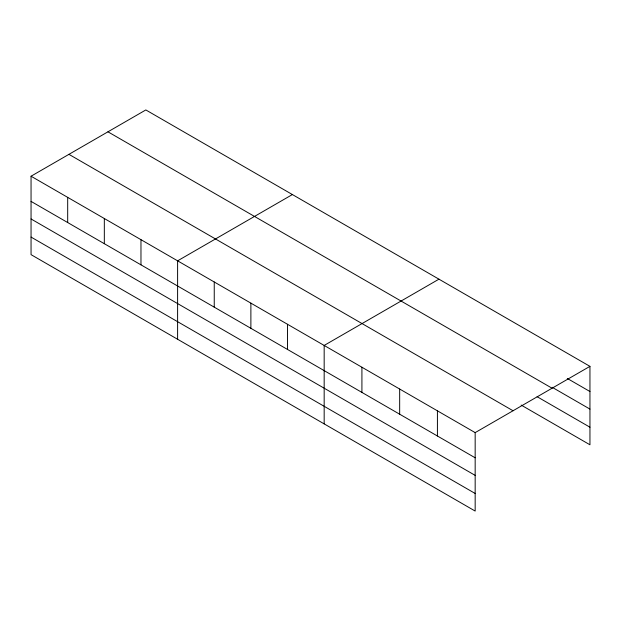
<?xml version="1.0" encoding="UTF-8"?>
<svg xmlns="http://www.w3.org/2000/svg" width="621" height="621" viewBox="0 0 621 621"><rect width="100%" height="100%" fill="white"/><g stroke="black" fill="none" stroke-linecap="round" stroke-linejoin="round"><path stroke-width="0.93" d="M31.05 176.217L475.166 432.62L475.166 511.06L31.05 254.649L31.05 176.217L145.834 109.94L589.95 366.351L589.95 444.783L521.159 405.071M292.39 194.559L177.606 260.828L177.606 339.26M438.954 279.171L324.17 345.439L324.17 423.879M475.166 432.62L589.95 366.351M567.299 378.453L589.95 391.525M552.201 387.31L589.95 409.099M107.953 131.815L552.069 388.218M537.103 396.703L589.95 427.209M68.931 154.342L513.047 410.753M31.05 201.39L475.166 457.793M31.05 218.965L475.166 475.375M31.05 237.075L475.166 493.478M437.417 410.83L437.417 436.004M399.668 389.033L399.668 414.207M361.919 367.236L361.919 392.41M287.531 324.286L287.531 349.468M250.884 303.133L250.884 328.307M214.245 281.981L214.245 307.154M140.967 239.675L140.967 264.849M104.328 218.522L104.328 243.696M67.689 197.369L67.689 222.543"/></g></svg>
